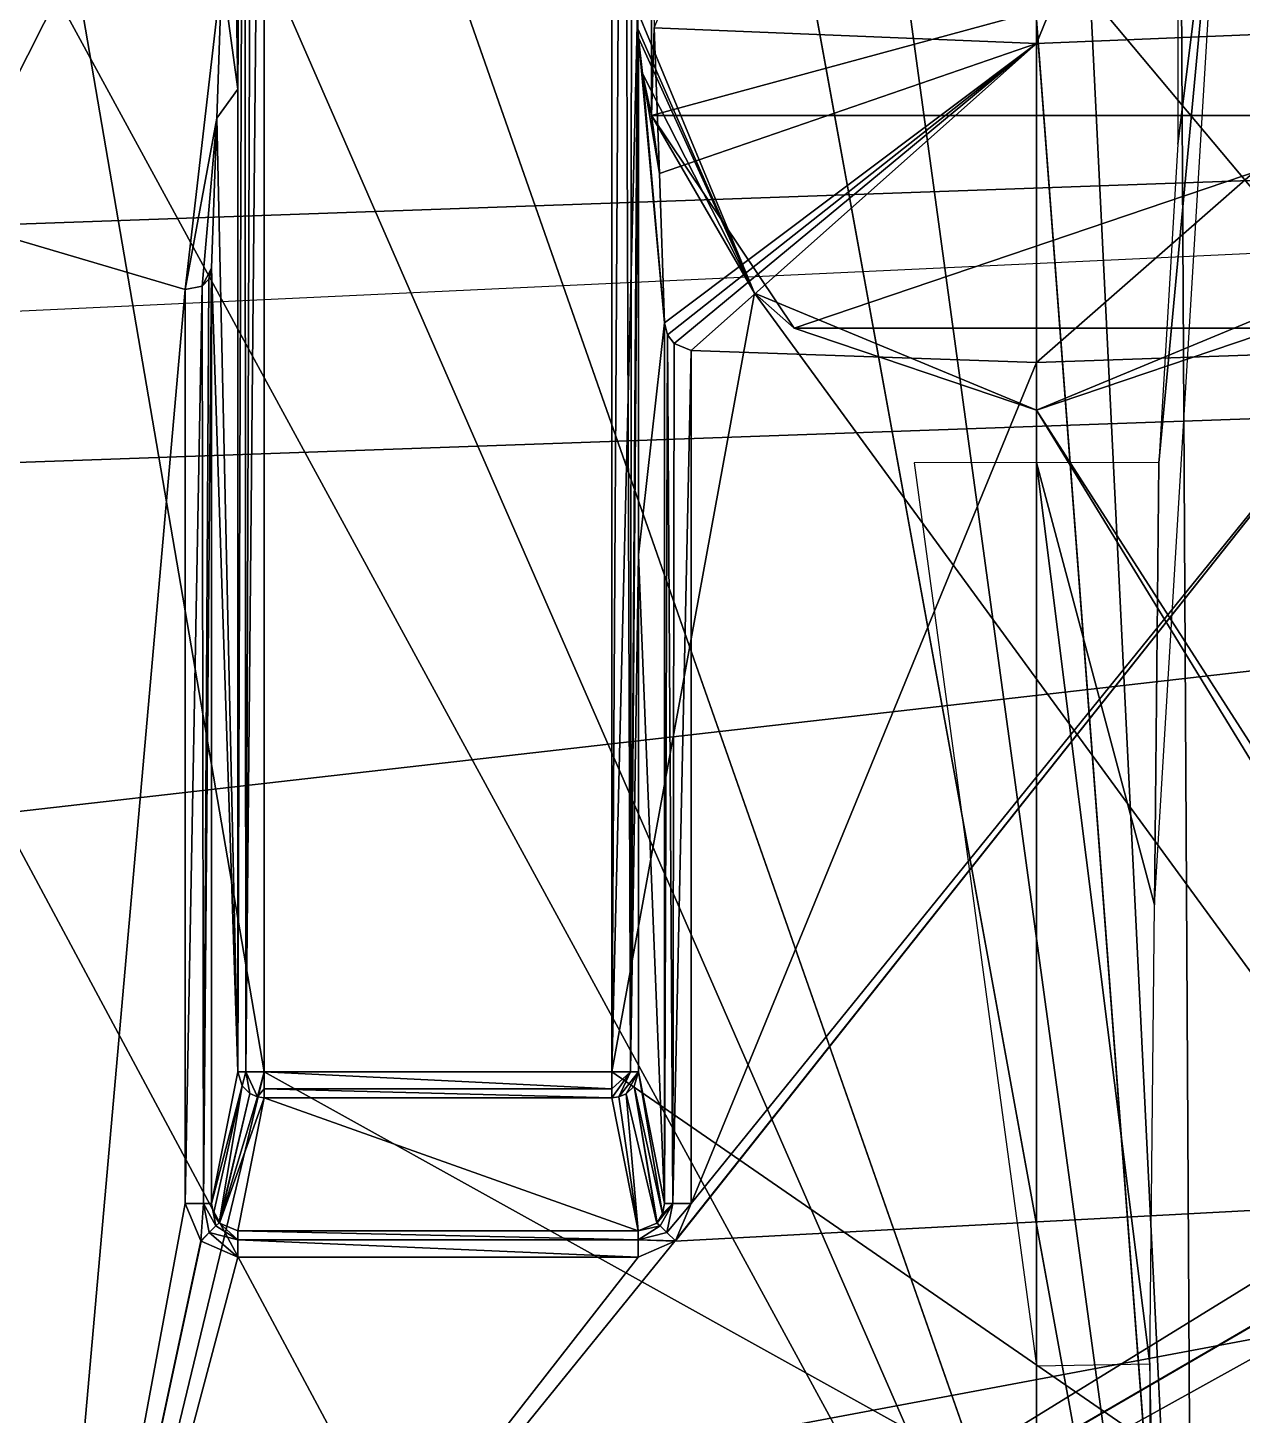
# Model space of a CAD drawing. Header units: millimetres. Extents: x -228 to 228, y -204 to 237.
# Drawn here: x -3.79 to 0.77, y -22.78 to -17.56 of the extents above; entities that cross this region are included whole.
import ezdxf

# ---------------------------------------------------------------- set-up
doc = ezdxf.new("R2010")
doc.units = ezdxf.units.MM
doc.header["$LTSCALE"] = 127.314815
for name, color, linetype in [('1821', 7, 'CONTINUOUS'), ('2216', 7, 'CONTINUOUS'), ('2469', 7, 'CONTINUOUS'), ('2540', 7, 'CONTINUOUS'), ('5748', 7, 'CONTINUOUS'), ('5749', 7, 'CONTINUOUS'), ('5755', 7, 'CONTINUOUS'), ('5757', 7, 'CONTINUOUS'), ('5786', 7, 'CONTINUOUS'), ('5787', 7, 'CONTINUOUS'), ('5788', 7, 'CONTINUOUS'), ('5850', 7, 'CONTINUOUS'), ('5852', 7, 'CONTINUOUS'), ('5853', 7, 'CONTINUOUS'), ('5854', 7, 'CONTINUOUS'), ('5855', 7, 'CONTINUOUS'), ('5856', 7, 'CONTINUOUS'), ('5857', 7, 'CONTINUOUS'), ('5858', 7, 'CONTINUOUS'), ('5859', 7, 'CONTINUOUS'), ('5860', 7, 'CONTINUOUS'), ('5861', 7, 'CONTINUOUS'), ('5862', 7, 'CONTINUOUS'), ('6040', 7, 'CONTINUOUS'), ('6046', 7, 'CONTINUOUS'), ('6049', 7, 'CONTINUOUS'), ('6050', 7, 'CONTINUOUS'), ('6055', 7, 'CONTINUOUS'), ('6340', 7, 'CONTINUOUS'), ('6341', 7, 'CONTINUOUS'), ('6359', 7, 'CONTINUOUS'), ('6361', 7, 'CONTINUOUS')]:
    doc.layers.add(name, color=color, linetype=linetype)

msp = doc.modelspace()

# ---------------------------------------------------------------- linework, layer by layer
at = {"layer": '1821', "color": 5, "linetype": 'Continuous'}
msp.add_3dface([(20.25, -17.5, 17.1), (-20.25, -17.5, 17.1), (-21.3751, -19.4486, 17.1), (20.25, -17.5, 17.1)], dxfattribs=at)
at = {"layer": '2216', "color": 5, "linetype": 'Continuous'}
for points in [[(38.2578, -27.7959, 1088.2557), (0, 0, 1089.0014), (27.7959, -38.2578, 1088.2557), (38.2578, -27.7959, 1088.2557)], [(27.7959, -38.2578, 1088.2557), (0, 0, 1089.0014), (14.6132, -44.9748, 1088.2557), (27.7959, -38.2578, 1088.2557)], [(14.6132, -44.9748, 1088.2557), (0, 0, 1089.0014), (0, -47.2893, 1088.2557), (14.6132, -44.9748, 1088.2557)]]:
    msp.add_3dface(points, dxfattribs=at)
at = {"layer": '2469', "color": 6, "linetype": 'Continuous'}
for points in [[(0.5306, -18, 1077.49), (0.6972, -16.6577, 1067.9469), (0.5306, -15.403, 1077.49), (0.5306, -18, 1077.49)], [(0.4433, -20.8597, 1082.4945), (0.6972, -16.6577, 1067.9469), (0.46, -19.1987, 1081.5367), (0.4433, -20.8597, 1082.4945)], [(0.46, -19.1987, 1081.5367), (0.6972, -16.6577, 1067.9469), (0.5306, -18, 1077.49), (0.46, -19.1987, 1081.5367)], [(0.4259, -30.1711, 1083.49), (0.6, -29.994, 1073.5161), (0.4259, -22.5856, 1083.49), (0.4259, -30.1711, 1083.49)]]:
    msp.add_3dface(points, dxfattribs=at)
at = {"layer": '2540', "color": 6, "linetype": 'Continuous'}
for points in [[(-0.46, -19.1987, 1081.5367), (0, -22.5923, 1083.49), (0, -19.1965, 1081.5295), (-0.46, -19.1987, 1081.5367)], [(0.4433, -20.8597, 1082.4945), (0.46, -19.1987, 1081.5367), (0, -19.1965, 1081.5295), (0.4433, -20.8597, 1082.4945)], [(0.4259, -22.5856, 1083.49), (0.4433, -20.8597, 1082.4945), (0, -19.1965, 1081.5295), (0.4259, -22.5856, 1083.49)], [(0, -22.5923, 1083.49), (0.4259, -22.5856, 1083.49), (0, -19.1965, 1081.5295), (0, -22.5923, 1083.49)]]:
    msp.add_3dface(points, dxfattribs=at)
at = {"layer": '5748', "color": 6, "linetype": 'Continuous'}
for points in [[(-7.4009, -17.3052, 1036.49), (-3.0629, -17.3531, 1035.29), (-3.2013, -18.5471, 1036.49), (-7.4009, -17.3052, 1036.49)], [(-3.2013, -18.5471, 1036.49), (-3.0629, -17.3531, 1035.29), (-3.0819, -17.902, 1035.834), (-3.2013, -18.5471, 1036.49)], [(-3.1374, -18.5346, 1036.4669), (-3.2013, -18.5471, 1036.49), (-3.0819, -17.902, 1035.834), (-3.1374, -18.5346, 1036.4669)], [(-3.1014, -18.4662, 1036.3935), (-3.1374, -18.5346, 1036.4669), (-3.0819, -17.902, 1035.834), (-3.1014, -18.4662, 1036.3935)], [(-3.1126, -18.5076, 1036.4362), (-3.1374, -18.5346, 1036.4669), (-3.1014, -18.4662, 1036.3935), (-3.1126, -18.5076, 1036.4362)]]:
    msp.add_3dface(points, dxfattribs=at)
at = {"layer": '5749', "color": 6, "linetype": 'Continuous'}
for points in [[(-1.4371, -17.5626, 1035.29), (0, -17.6213, 1035.29), (-1.4181, -18.1107, 1035.8348), (-1.4371, -17.5626, 1035.29)], [(1.2987, -18.7765, 1036.49), (0, -18.8213, 1036.49), (1.4371, -17.5626, 1035.29), (1.2987, -18.7765, 1036.49)], [(1.4371, -17.5626, 1035.29), (0, -18.8213, 1036.49), (0, -17.6213, 1035.29), (1.4371, -17.5626, 1035.29)], [(-1.4181, -18.1107, 1035.8348), (0, -17.6213, 1035.29), (-1.3986, -18.6725, 1036.3935), (-1.4181, -18.1107, 1035.8348)], [(-1.3986, -18.6725, 1036.3935), (0, -17.6213, 1035.29), (-1.387, -18.7169, 1036.4369), (-1.3986, -18.6725, 1036.3935)], [(-1.387, -18.7169, 1036.4369), (0, -17.6213, 1035.29), (-1.3619, -18.7494, 1036.4675), (-1.387, -18.7169, 1036.4369)], [(0, -17.6213, 1035.29), (-1.2987, -18.7765, 1036.49), (-1.3619, -18.7494, 1036.4675), (0, -17.6213, 1035.29)], [(0, -18.8213, 1036.49), (-1.2987, -18.7765, 1036.49), (0, -17.6213, 1035.29), (0, -18.8213, 1036.49)]]:
    msp.add_3dface(points, dxfattribs=at)
at = {"layer": '5755', "color": 6, "linetype": 'Continuous'}
for points in [[(0, -17.6213, 1035.29), (0, -14.1524, 1035.29), (1.4371, -14.1, 1035.29), (0, -17.6213, 1035.29)], [(1.4371, -17.5626, 1035.29), (0, -17.6213, 1035.29), (1.4371, -14.1, 1035.29), (1.4371, -17.5626, 1035.29)], [(0, -14.1524, 1035.29), (0, -17.6213, 1035.29), (-1.4371, -17.5626, 1035.29), (0, -14.1524, 1035.29)]]:
    msp.add_3dface(points, dxfattribs=at)
at = {"layer": '5757', "color": 6, "linetype": 'Continuous'}
for points in [[(-3.7819, -25.112, 1036.49), (-11.0102, -22.8843, 1036.49), (-7.4009, -17.3052, 1036.49), (-3.7819, -25.112, 1036.49)], [(-3.7819, -25.112, 1036.49), (-7.4009, -17.3052, 1036.49), (-3.2013, -18.5471, 1036.49), (-3.7819, -25.112, 1036.49)], [(-3.7819, -25.112, 1036.49), (-3.2013, -18.5471, 1036.49), (-3.2013, -21.9821, 1036.49), (-3.7819, -25.112, 1036.49)], [(1.2987, -18.7765, 1036.49), (1.2987, -21.9821, 1036.49), (-1.3595, -22.1248, 1036.49), (1.2987, -18.7765, 1036.49)], [(-1.3579, -22.1232, 1036.49), (1.2987, -18.7765, 1036.49), (-1.3595, -22.1248, 1036.49), (-1.3579, -22.1232, 1036.49)], [(-1.2987, -21.9821, 1036.49), (1.2987, -18.7765, 1036.49), (-1.3579, -22.1232, 1036.49), (-1.2987, -21.9821, 1036.49)], [(-1.2987, -18.7765, 1036.49), (0, -18.8213, 1036.49), (-1.2987, -21.9821, 1036.49), (-1.2987, -18.7765, 1036.49)], [(0, -18.8213, 1036.49), (1.2987, -18.7765, 1036.49), (-1.2987, -21.9821, 1036.49), (0, -18.8213, 1036.49)], [(-3.1421, -22.1232, 1036.49), (-3.7819, -25.112, 1036.49), (-3.2013, -21.9821, 1036.49), (-3.1421, -22.1232, 1036.49)], [(1.3579, -22.1232, 1036.49), (-3.7819, -25.112, 1036.49), (1.2987, -21.9821, 1036.49), (1.3579, -22.1232, 1036.49)], [(1.2987, -21.9821, 1036.49), (-3.7819, -25.112, 1036.49), (-1.3595, -22.1248, 1036.49), (1.2987, -21.9821, 1036.49)], [(-3.1405, -22.1248, 1036.49), (-3.7819, -25.112, 1036.49), (-3.1421, -22.1232, 1036.49), (-3.1405, -22.1248, 1036.49)], [(1.3595, -22.1248, 1036.49), (-3.7819, -25.112, 1036.49), (1.3579, -22.1232, 1036.49), (1.3595, -22.1248, 1036.49)], [(3.7819, -25.112, 1036.49), (-3.7819, -25.112, 1036.49), (3.1405, -22.1248, 1036.49), (3.7819, -25.112, 1036.49)], [(-3.7819, -25.112, 1036.49), (-1.4976, -22.1839, 1036.49), (-1.3595, -22.1248, 1036.49), (-3.7819, -25.112, 1036.49)], [(-3.0024, -22.1839, 1036.49), (-3.7819, -25.112, 1036.49), (-3.1405, -22.1248, 1036.49), (-3.0024, -22.1839, 1036.49)], [(3.1405, -22.1248, 1036.49), (-3.7819, -25.112, 1036.49), (3.0024, -22.1839, 1036.49), (3.1405, -22.1248, 1036.49)], [(1.4976, -22.1839, 1036.49), (-3.7819, -25.112, 1036.49), (1.3595, -22.1248, 1036.49), (1.4976, -22.1839, 1036.49)], [(-1.4976, -22.1839, 1036.49), (-3.7819, -25.112, 1036.49), (-3.0024, -22.1839, 1036.49), (-1.4976, -22.1839, 1036.49)], [(3.0024, -22.1839, 1036.49), (-3.7819, -25.112, 1036.49), (1.4976, -22.1839, 1036.49), (3.0024, -22.1839, 1036.49)]]:
    msp.add_3dface(points, dxfattribs=at)
at = {"layer": '5786', "color": 6, "linetype": 'Continuous'}
for points in [[(-3.0629, -17.3531, 1035.29), (-3.0629, -14.1, 1035.29), (-3.0034, -17.7936, 1033.5865), (-3.0629, -17.3531, 1035.29)], [(-3.0034, -17.7936, 1033.5865), (-3.0629, -14.1, 1035.29), (-3.0329, -14.1, 1034.4313), (-3.0034, -17.7936, 1033.5865)], [(-3.0034, -14.1, 1033.5865), (-3.0034, -17.7936, 1033.5865), (-3.0329, -14.1, 1034.4313), (-3.0034, -14.1, 1033.5865)], [(-3.0819, -17.902, 1035.834), (-3.0629, -17.3531, 1035.29), (-3.0034, -17.7936, 1033.5865), (-3.0819, -17.902, 1035.834)], [(-3.0034, -21.4871, 1033.5865), (-3.0819, -17.902, 1035.834), (-3.0034, -17.7936, 1033.5865), (-3.0034, -21.4871, 1033.5865)], [(-3.1014, -18.4662, 1036.3935), (-3.0819, -17.902, 1035.834), (-3.0034, -21.4871, 1033.5865), (-3.1014, -18.4662, 1036.3935)], [(-3.1014, -18.4662, 1036.3935), (-3.0034, -21.4871, 1033.5865), (-3.1014, -21.9821, 1036.3935), (-3.1014, -18.4662, 1036.3935)]]:
    msp.add_3dface(points, dxfattribs=at)
at = {"layer": '5787', "color": 6, "linetype": 'Continuous'}
for points in [[(-3.0024, -22.0854, 1036.4074), (-2.9034, -21.5856, 1033.5726), (-1.4976, -22.0854, 1036.4074), (-3.0024, -22.0854, 1036.4074)], [(-1.4976, -22.0854, 1036.4074), (-2.9034, -21.5856, 1033.5726), (-1.5966, -21.5856, 1033.5726), (-1.4976, -22.0854, 1036.4074)]]:
    msp.add_3dface(points, dxfattribs=at)
at = {"layer": '5788', "color": 6, "linetype": 'Continuous'}
for points in [[(-1.4371, -17.5626, 1035.29), (-1.4476, -17.8929, 1034.99), (-1.4476, -17.1071, 1034.99), (-1.4371, -17.5626, 1035.29)], [(-1.4371, -17.5626, 1035.29), (-1.4181, -18.1107, 1035.8348), (-1.4476, -17.8929, 1034.99), (-1.4371, -17.5626, 1035.29)], [(-1.4816, -17.7341, 1034.0164), (-1.3986, -18.6725, 1036.3935), (-1.4966, -17.6005, 1033.5865), (-1.4816, -17.7341, 1034.0164)], [(-1.4966, -17.6005, 1033.5865), (-1.3986, -18.6725, 1036.3935), (-1.4966, -19.5438, 1033.5865), (-1.4966, -17.6005, 1033.5865)], [(-1.4181, -18.1107, 1035.8348), (-1.3986, -18.6725, 1036.3935), (-1.4816, -17.7341, 1034.0164), (-1.4181, -18.1107, 1035.8348)], [(-1.4476, -17.8929, 1034.99), (-1.4181, -18.1107, 1035.8348), (-1.4816, -17.7341, 1034.0164), (-1.4476, -17.8929, 1034.99)], [(-1.4966, -19.5438, 1033.5865), (-1.3986, -18.6725, 1036.3935), (-1.3986, -21.9821, 1036.3935), (-1.4966, -19.5438, 1033.5865)], [(-1.4966, -21.4871, 1033.5865), (-1.4966, -19.5438, 1033.5865), (-1.3986, -21.9821, 1036.3935), (-1.4966, -21.4871, 1033.5865)]]:
    msp.add_3dface(points, dxfattribs=at)
at = {"layer": '5850', "color": 6, "linetype": 'Continuous'}
for points in [[(-3.0034, -17.7936, 1033.5865), (-3.0034, -14.1, 1033.5865), (-2.9781, -14.1253, 1033.5235), (-3.0034, -17.7936, 1033.5865)], [(-3.0034, -21.4871, 1033.5865), (-3.0034, -17.7936, 1033.5865), (-2.9781, -14.1253, 1033.5235), (-3.0034, -21.4871, 1033.5865)], [(-3.0034, -21.4871, 1033.5865), (-2.9781, -14.1253, 1033.5235), (-2.9729, -21.4871, 1033.5181), (-3.0034, -21.4871, 1033.5865)], [(-2.9781, -14.1253, 1033.5235), (-2.9466, -14.1568, 1033.4998), (-2.9729, -21.4871, 1033.5181), (-2.9781, -14.1253, 1033.5235)], [(-2.9466, -14.1568, 1033.4998), (-2.9034, -14.2, 1033.49), (-2.9729, -21.4871, 1033.5181), (-2.9466, -14.1568, 1033.4998)], [(-2.9729, -21.4871, 1033.5181), (-2.9034, -14.2, 1033.49), (-2.9034, -21.4871, 1033.49), (-2.9729, -21.4871, 1033.5181)]]:
    msp.add_3dface(points, dxfattribs=at)
at = {"layer": '5852', "color": 6, "linetype": 'Continuous'}
for points in [[(-3.0034, -21.4871, 1033.5865), (-2.9729, -21.4871, 1033.5181), (-2.987, -21.5407, 1033.5777), (-3.0034, -21.4871, 1033.5865)], [(-2.987, -21.5407, 1033.5777), (-2.9729, -21.4871, 1033.5181), (-2.9576, -21.5695, 1033.5735), (-2.987, -21.5407, 1033.5777)], [(-2.9729, -21.4871, 1033.5181), (-2.9034, -21.4871, 1033.49), (-2.9295, -21.582, 1033.5724), (-2.9729, -21.4871, 1033.5181)], [(-2.9576, -21.5695, 1033.5735), (-2.9729, -21.4871, 1033.5181), (-2.9295, -21.582, 1033.5724), (-2.9576, -21.5695, 1033.5735)], [(-2.9295, -21.582, 1033.5724), (-2.9034, -21.4871, 1033.49), (-2.9034, -21.5514, 1033.5134), (-2.9295, -21.582, 1033.5724)], [(-2.9034, -21.5856, 1033.5726), (-2.9295, -21.582, 1033.5724), (-2.9034, -21.5514, 1033.5134), (-2.9034, -21.5856, 1033.5726)]]:
    msp.add_3dface(points, dxfattribs=at)
at = {"layer": '5853', "color": 6, "linetype": 'Continuous'}
for points in [[(-1.5528, -14.1563, 1033.5001), (-1.5209, -14.1244, 1033.5246), (-1.5271, -21.4871, 1033.5181), (-1.5528, -14.1563, 1033.5001)], [(-1.5209, -14.1244, 1033.5246), (-1.5, -17.5, 1033.564), (-1.5271, -21.4871, 1033.5181), (-1.5209, -14.1244, 1033.5246)], [(-1.5966, -14.2, 1033.49), (-1.5528, -14.1563, 1033.5001), (-1.5966, -21.4871, 1033.49), (-1.5966, -14.2, 1033.49)], [(-1.5966, -21.4871, 1033.49), (-1.5528, -14.1563, 1033.5001), (-1.5271, -21.4871, 1033.5181), (-1.5966, -21.4871, 1033.49)], [(-1.5, -17.5, 1033.564), (-1.4985, -17.5666, 1033.5703), (-1.5271, -21.4871, 1033.5181), (-1.5, -17.5, 1033.564)], [(-1.4985, -17.5666, 1033.5703), (-1.4966, -17.6005, 1033.5865), (-1.5271, -21.4871, 1033.5181), (-1.4985, -17.5666, 1033.5703)], [(-1.4966, -17.6005, 1033.5865), (-1.4966, -19.5438, 1033.5865), (-1.5271, -21.4871, 1033.5181), (-1.4966, -17.6005, 1033.5865)], [(-1.4966, -19.5438, 1033.5865), (-1.4966, -21.4871, 1033.5865), (-1.5271, -21.4871, 1033.5181), (-1.4966, -19.5438, 1033.5865)]]:
    msp.add_3dface(points, dxfattribs=at)
at = {"layer": '5854', "color": 6, "linetype": 'Continuous'}
for points in [[(-2.9034, -21.5514, 1033.5134), (-2.9034, -21.4871, 1033.49), (-1.5966, -21.5514, 1033.5134), (-2.9034, -21.5514, 1033.5134)], [(-2.9034, -21.4871, 1033.49), (-1.5966, -21.4871, 1033.49), (-1.5966, -21.5514, 1033.5134), (-2.9034, -21.4871, 1033.49)], [(-1.5966, -21.5856, 1033.5726), (-2.9034, -21.5856, 1033.5726), (-2.9034, -21.5514, 1033.5134), (-1.5966, -21.5856, 1033.5726)], [(-1.5966, -21.5856, 1033.5726), (-2.9034, -21.5514, 1033.5134), (-1.5966, -21.5514, 1033.5134), (-1.5966, -21.5856, 1033.5726)]]:
    msp.add_3dface(points, dxfattribs=at)
at = {"layer": '5855', "color": 6, "linetype": 'Continuous'}
for points in [[(-3.1014, -21.9821, 1036.3935), (-3.0034, -21.4871, 1033.5865), (-2.987, -21.5407, 1033.5777), (-3.1014, -21.9821, 1036.3935)], [(-3.1014, -21.9821, 1036.3935), (-2.987, -21.5407, 1033.5777), (-3.0942, -22.0214, 1036.4001), (-3.1014, -21.9821, 1036.3935)], [(-3.0942, -22.0214, 1036.4001), (-2.987, -21.5407, 1033.5777), (-3.0733, -22.0548, 1036.4046), (-3.0942, -22.0214, 1036.4001)], [(-2.987, -21.5407, 1033.5777), (-2.9576, -21.5695, 1033.5735), (-3.0733, -22.0548, 1036.4046), (-2.987, -21.5407, 1033.5777)], [(-3.0733, -22.0548, 1036.4046), (-2.9576, -21.5695, 1033.5735), (-3.0719, -22.0562, 1036.4048), (-3.0733, -22.0548, 1036.4046)], [(-2.9576, -21.5695, 1033.5735), (-2.9295, -21.582, 1033.5724), (-3.0719, -22.0562, 1036.4048), (-2.9576, -21.5695, 1033.5735)], [(-2.9295, -21.582, 1033.5724), (-2.9034, -21.5856, 1033.5726), (-3.0719, -22.0562, 1036.4048), (-2.9295, -21.582, 1033.5724)], [(-2.9034, -21.5856, 1033.5726), (-3.0024, -22.0854, 1036.4074), (-3.0719, -22.0562, 1036.4048), (-2.9034, -21.5856, 1033.5726)]]:
    msp.add_3dface(points, dxfattribs=at)
at = {"layer": '5856', "color": 6, "linetype": 'Continuous'}
for points in [[(-3.1374, -18.5346, 1036.4669), (-3.1126, -18.5076, 1036.4362), (-3.1319, -21.9821, 1036.4619), (-3.1374, -18.5346, 1036.4669)], [(-3.1126, -18.5076, 1036.4362), (-3.1014, -18.4662, 1036.3935), (-3.1319, -21.9821, 1036.4619), (-3.1126, -18.5076, 1036.4362)], [(-3.1014, -18.4662, 1036.3935), (-3.1014, -21.9821, 1036.3935), (-3.1319, -21.9821, 1036.4619), (-3.1014, -18.4662, 1036.3935)], [(-3.2013, -18.5471, 1036.49), (-3.1374, -18.5346, 1036.4669), (-3.2013, -21.9821, 1036.49), (-3.2013, -18.5471, 1036.49)], [(-3.2013, -21.9821, 1036.49), (-3.1374, -18.5346, 1036.4669), (-3.1319, -21.9821, 1036.4619), (-3.2013, -21.9821, 1036.49)]]:
    msp.add_3dface(points, dxfattribs=at)
at = {"layer": '5857', "color": 6, "linetype": 'Continuous'}
for points in [[(-1.5271, -21.4871, 1033.5181), (-1.5966, -21.5856, 1033.5726), (-1.5966, -21.5514, 1033.5134), (-1.5271, -21.4871, 1033.5181)], [(-1.5966, -21.5856, 1033.5726), (-1.5271, -21.4871, 1033.5181), (-1.571, -21.5822, 1033.5724), (-1.5966, -21.5856, 1033.5726)], [(-1.5966, -21.4871, 1033.49), (-1.5271, -21.4871, 1033.5181), (-1.5966, -21.5514, 1033.5134), (-1.5966, -21.4871, 1033.49)], [(-1.5271, -21.4871, 1033.5181), (-1.4966, -21.4871, 1033.5865), (-1.571, -21.5822, 1033.5724), (-1.5271, -21.4871, 1033.5181)], [(-1.571, -21.5822, 1033.5724), (-1.4966, -21.4871, 1033.5865), (-1.5429, -21.5699, 1033.5734), (-1.571, -21.5822, 1033.5724)], [(-1.5429, -21.5699, 1033.5734), (-1.4966, -21.4871, 1033.5865), (-1.5133, -21.5411, 1033.5776), (-1.5429, -21.5699, 1033.5734)]]:
    msp.add_3dface(points, dxfattribs=at)
at = {"layer": '5858', "color": 6, "linetype": 'Continuous'}
for points in [[(-3.1421, -22.1232, 1036.49), (-3.2013, -21.9821, 1036.49), (-3.1319, -21.9821, 1036.4619), (-3.1421, -22.1232, 1036.49)], [(-3.1421, -22.1232, 1036.49), (-3.1319, -21.9821, 1036.4619), (-3.1102, -22.0914, 1036.4781), (-3.1421, -22.1232, 1036.49)], [(-3.1319, -21.9821, 1036.4619), (-3.1014, -21.9821, 1036.3935), (-3.0853, -22.0665, 1036.4475), (-3.1319, -21.9821, 1036.4619)], [(-3.1102, -22.0914, 1036.4781), (-3.1319, -21.9821, 1036.4619), (-3.0853, -22.0665, 1036.4475), (-3.1102, -22.0914, 1036.4781)], [(-3.1014, -21.9821, 1036.3935), (-3.0942, -22.0214, 1036.4001), (-3.0853, -22.0665, 1036.4475), (-3.1014, -21.9821, 1036.3935)], [(-3.0942, -22.0214, 1036.4001), (-3.0733, -22.0548, 1036.4046), (-3.0853, -22.0665, 1036.4475), (-3.0942, -22.0214, 1036.4001)], [(-3.0853, -22.0665, 1036.4475), (-3.0733, -22.0548, 1036.4046), (-3.0024, -22.1196, 1036.4666), (-3.0853, -22.0665, 1036.4475)], [(-3.0733, -22.0548, 1036.4046), (-3.0719, -22.0562, 1036.4048), (-3.0024, -22.1196, 1036.4666), (-3.0733, -22.0548, 1036.4046)], [(-3.0719, -22.0562, 1036.4048), (-3.0024, -22.0854, 1036.4074), (-3.0024, -22.1196, 1036.4666), (-3.0719, -22.0562, 1036.4048)], [(-3.1405, -22.1248, 1036.49), (-3.1421, -22.1232, 1036.49), (-3.1102, -22.0914, 1036.4781), (-3.1405, -22.1248, 1036.49)], [(-3.0024, -22.1839, 1036.49), (-3.1405, -22.1248, 1036.49), (-3.1102, -22.0914, 1036.4781), (-3.0024, -22.1839, 1036.49)], [(-3.1102, -22.0914, 1036.4781), (-3.0853, -22.0665, 1036.4475), (-3.0024, -22.1196, 1036.4666), (-3.1102, -22.0914, 1036.4781)], [(-3.0024, -22.1839, 1036.49), (-3.1102, -22.0914, 1036.4781), (-3.0024, -22.1196, 1036.4666), (-3.0024, -22.1839, 1036.49)]]:
    msp.add_3dface(points, dxfattribs=at)
at = {"layer": '5859', "color": 6, "linetype": 'Continuous'}
for points in [[(-1.5133, -21.5411, 1033.5776), (-1.4966, -21.4871, 1033.5865), (-1.4058, -22.0214, 1036.4001), (-1.5133, -21.5411, 1033.5776)], [(-1.4966, -21.4871, 1033.5865), (-1.3986, -21.9821, 1036.3935), (-1.4058, -22.0214, 1036.4001), (-1.4966, -21.4871, 1033.5865)], [(-1.5429, -21.5699, 1033.5734), (-1.5133, -21.5411, 1033.5776), (-1.4281, -22.0562, 1036.4048), (-1.5429, -21.5699, 1033.5734)], [(-1.4281, -22.0562, 1036.4048), (-1.5133, -21.5411, 1033.5776), (-1.4267, -22.0548, 1036.4046), (-1.4281, -22.0562, 1036.4048)], [(-1.4267, -22.0548, 1036.4046), (-1.5133, -21.5411, 1033.5776), (-1.4058, -22.0214, 1036.4001), (-1.4267, -22.0548, 1036.4046)], [(-1.4976, -22.0854, 1036.4074), (-1.5966, -21.5856, 1033.5726), (-1.571, -21.5822, 1033.5724), (-1.4976, -22.0854, 1036.4074)], [(-1.4976, -22.0854, 1036.4074), (-1.571, -21.5822, 1033.5724), (-1.5429, -21.5699, 1033.5734), (-1.4976, -22.0854, 1036.4074)], [(-1.4976, -22.0854, 1036.4074), (-1.5429, -21.5699, 1033.5734), (-1.4281, -22.0562, 1036.4048), (-1.4976, -22.0854, 1036.4074)]]:
    msp.add_3dface(points, dxfattribs=at)
at = {"layer": '5860', "color": 6, "linetype": 'Continuous'}
for points in [[(-3.0024, -22.0854, 1036.4074), (-1.4976, -22.0854, 1036.4074), (-1.4976, -22.1196, 1036.4666), (-3.0024, -22.0854, 1036.4074)], [(-3.0024, -22.1196, 1036.4666), (-3.0024, -22.0854, 1036.4074), (-1.4976, -22.1196, 1036.4666), (-3.0024, -22.1196, 1036.4666)], [(-1.4976, -22.1839, 1036.49), (-3.0024, -22.1839, 1036.49), (-3.0024, -22.1196, 1036.4666), (-1.4976, -22.1839, 1036.49)], [(-1.4976, -22.1839, 1036.49), (-3.0024, -22.1196, 1036.4666), (-1.4976, -22.1196, 1036.4666), (-1.4976, -22.1839, 1036.49)]]:
    msp.add_3dface(points, dxfattribs=at)
at = {"layer": '5861', "color": 6, "linetype": 'Continuous'}
for points in [[(-1.4267, -22.0548, 1036.4046), (-1.4058, -22.0214, 1036.4001), (-1.3681, -21.9821, 1036.4619), (-1.4267, -22.0548, 1036.4046)], [(-1.4147, -22.0665, 1036.4475), (-1.4267, -22.0548, 1036.4046), (-1.3681, -21.9821, 1036.4619), (-1.4147, -22.0665, 1036.4475)], [(-1.3898, -22.0914, 1036.4781), (-1.4147, -22.0665, 1036.4475), (-1.3681, -21.9821, 1036.4619), (-1.3898, -22.0914, 1036.4781)], [(-1.4058, -22.0214, 1036.4001), (-1.3986, -21.9821, 1036.3935), (-1.3681, -21.9821, 1036.4619), (-1.4058, -22.0214, 1036.4001)], [(-1.2987, -21.9821, 1036.49), (-1.3579, -22.1232, 1036.49), (-1.3898, -22.0914, 1036.4781), (-1.2987, -21.9821, 1036.49)], [(-1.2987, -21.9821, 1036.49), (-1.3898, -22.0914, 1036.4781), (-1.3681, -21.9821, 1036.4619), (-1.2987, -21.9821, 1036.49)], [(-1.4976, -22.0854, 1036.4074), (-1.4281, -22.0562, 1036.4048), (-1.4147, -22.0665, 1036.4475), (-1.4976, -22.0854, 1036.4074)], [(-1.4281, -22.0562, 1036.4048), (-1.4267, -22.0548, 1036.4046), (-1.4147, -22.0665, 1036.4475), (-1.4281, -22.0562, 1036.4048)], [(-1.4976, -22.1196, 1036.4666), (-1.4976, -22.0854, 1036.4074), (-1.4147, -22.0665, 1036.4475), (-1.4976, -22.1196, 1036.4666)], [(-1.3898, -22.0914, 1036.4781), (-1.4976, -22.1196, 1036.4666), (-1.4147, -22.0665, 1036.4475), (-1.3898, -22.0914, 1036.4781)], [(-1.3579, -22.1232, 1036.49), (-1.4976, -22.1196, 1036.4666), (-1.3898, -22.0914, 1036.4781), (-1.3579, -22.1232, 1036.49)], [(-1.3595, -22.1248, 1036.49), (-1.4976, -22.1839, 1036.49), (-1.4976, -22.1196, 1036.4666), (-1.3595, -22.1248, 1036.49)], [(-1.3579, -22.1232, 1036.49), (-1.3595, -22.1248, 1036.49), (-1.4976, -22.1196, 1036.4666), (-1.3579, -22.1232, 1036.49)]]:
    msp.add_3dface(points, dxfattribs=at)
at = {"layer": '5862', "color": 6, "linetype": 'Continuous'}
for points in [[(-1.3986, -18.6725, 1036.3935), (-1.387, -18.7169, 1036.4369), (-1.3986, -21.9821, 1036.3935), (-1.3986, -18.6725, 1036.3935)], [(-1.3986, -21.9821, 1036.3935), (-1.387, -18.7169, 1036.4369), (-1.3681, -21.9821, 1036.4619), (-1.3986, -21.9821, 1036.3935)], [(-1.387, -18.7169, 1036.4369), (-1.3619, -18.7494, 1036.4675), (-1.3681, -21.9821, 1036.4619), (-1.387, -18.7169, 1036.4369)], [(-1.3619, -18.7494, 1036.4675), (-1.2987, -18.7765, 1036.49), (-1.3681, -21.9821, 1036.4619), (-1.3619, -18.7494, 1036.4675)], [(-1.2987, -18.7765, 1036.49), (-1.2987, -21.9821, 1036.49), (-1.3681, -21.9821, 1036.4619), (-1.2987, -18.7765, 1036.49)]]:
    msp.add_3dface(points, dxfattribs=at)
at = {"layer": '6040', "color": 6, "linetype": 'Continuous'}
for points in [[(-7.912, -26.6346, 1036.99), (0, -27.7849, 1036.99), (-6.3178, -15.9977, 1036.99), (-7.912, -26.6346, 1036.99)], [(0, -27.7849, 1036.99), (0, -17.2, 1036.99), (-6.3178, -15.9977, 1036.99), (0, -27.7849, 1036.99)], [(7.912, -26.6346, 1036.99), (6.3178, -15.9977, 1036.99), (0, -17.2, 1036.99), (7.912, -26.6346, 1036.99)], [(0, -27.7849, 1036.99), (7.912, -26.6346, 1036.99), (0, -17.2, 1036.99), (0, -27.7849, 1036.99)]]:
    msp.add_3dface(points, dxfattribs=at)
at = {"layer": '6046', "color": 6, "linetype": 'Continuous'}
for points in [[(-1.4985, -17.5666, 1033.5703), (-1.5, -17.5, 1033.564), (-1.0606, -18.5607, 1033.49), (-1.4985, -17.5666, 1033.5703)], [(-1.0606, -18.5607, 1033.49), (-1.5, -17.5, 1033.564), (-1.5, -17.5, 1033.49), (-1.0606, -18.5607, 1033.49)], [(-1.4966, -17.6005, 1033.5865), (-1.4985, -17.5666, 1033.5703), (-1.0606, -18.5607, 1033.49), (-1.4966, -17.6005, 1033.5865)], [(-1.4816, -17.7341, 1034.0164), (-1.4966, -17.6005, 1033.5865), (-1.0606, -18.5607, 1033.49), (-1.4816, -17.7341, 1034.0164)], [(-1.4476, -17.8929, 1034.99), (-1.4816, -17.7341, 1034.0164), (-1.0606, -18.5607, 1033.49), (-1.4476, -17.8929, 1034.99)], [(-1.4476, -17.8929, 1034.99), (-1.0606, -18.5607, 1033.49), (-0.9113, -18.6914, 1034.99), (-1.4476, -17.8929, 1034.99)], [(-1.0606, -18.5607, 1033.49), (0, -19, 1033.49), (-0.9113, -18.6914, 1034.99), (-1.0606, -18.5607, 1033.49)], [(0, -19, 1033.49), (1.0606, -18.5607, 1033.49), (0, -19, 1034.99), (0, -19, 1033.49)], [(0, -19, 1034.99), (1.0606, -18.5607, 1033.49), (0.9113, -18.6914, 1034.99), (0, -19, 1034.99)], [(-0.9113, -18.6914, 1034.99), (0, -19, 1033.49), (0, -19, 1034.99), (-0.9113, -18.6914, 1034.99)]]:
    msp.add_3dface(points, dxfattribs=at)
at = {"layer": '6049', "color": 6, "linetype": 'Continuous'}
for points in [[(-3.8039, -25.2147, 1033.49), (-2.9034, -21.4871, 1033.49), (-5.08, -8.7988, 1033.49), (-3.8039, -25.2147, 1033.49)], [(-2.9034, -21.4871, 1033.49), (-2.9034, -14.2, 1033.49), (-5.08, -8.7988, 1033.49), (-2.9034, -21.4871, 1033.49)], [(-1.5966, -14.2, 1033.49), (-1.5966, -21.4871, 1033.49), (-1.5, -17.5, 1033.49), (-1.5966, -14.2, 1033.49)], [(-1.5966, -21.4871, 1033.49), (-1.0606, -18.5607, 1033.49), (-1.5, -17.5, 1033.49), (-1.5966, -21.4871, 1033.49)], [(-1.5966, -21.4871, 1033.49), (3.8039, -25.2147, 1033.49), (-1.0606, -18.5607, 1033.49), (-1.5966, -21.4871, 1033.49)], [(3.8039, -25.2147, 1033.49), (0, -19, 1033.49), (-1.0606, -18.5607, 1033.49), (3.8039, -25.2147, 1033.49)], [(1.5966, -21.4871, 1033.49), (1.0606, -18.5607, 1033.49), (0, -19, 1033.49), (1.5966, -21.4871, 1033.49)], [(3.8039, -25.2147, 1033.49), (1.5966, -21.4871, 1033.49), (0, -19, 1033.49), (3.8039, -25.2147, 1033.49)], [(-3.8039, -25.2147, 1033.49), (3.8039, -25.2147, 1033.49), (-2.9034, -21.4871, 1033.49), (-3.8039, -25.2147, 1033.49)], [(-2.9034, -21.4871, 1033.49), (3.8039, -25.2147, 1033.49), (-1.5966, -21.4871, 1033.49), (-2.9034, -21.4871, 1033.49)]]:
    msp.add_3dface(points, dxfattribs=at)
at = {"layer": '6050', "color": 6, "linetype": 'Continuous'}
for points in [[(0, -10.16, 1031.49), (-8.1292, -26.2448, 1031.49), (-5.08, -8.7988, 1031.49), (0, -10.16, 1031.49)], [(8.1292, -26.2448, 1031.49), (0, -27.475, 1031.49), (5.08, -8.7988, 1031.49), (8.1292, -26.2448, 1031.49)], [(5.08, -8.7988, 1031.49), (0, -27.475, 1031.49), (0, -10.16, 1031.49), (5.08, -8.7988, 1031.49)], [(0, -27.475, 1031.49), (-8.1292, -26.2448, 1031.49), (0, -10.16, 1031.49), (0, -27.475, 1031.49)]]:
    msp.add_3dface(points, dxfattribs=at)
at = {"layer": '6055', "color": 6, "linetype": 'Continuous'}
for points in [[(1.4476, -17.8929, 1034.99), (1.4476, -17.1071, 1034.99), (-1.4476, -17.8929, 1034.99), (1.4476, -17.8929, 1034.99)], [(-1.4476, -17.8929, 1034.99), (1.4476, -17.1071, 1034.99), (-1.4476, -17.1071, 1034.99), (-1.4476, -17.8929, 1034.99)], [(1.4476, -17.8929, 1034.99), (-1.4476, -17.8929, 1034.99), (-0.9113, -18.6914, 1034.99), (1.4476, -17.8929, 1034.99)], [(1.4476, -17.8929, 1034.99), (-0.9113, -18.6914, 1034.99), (0.9113, -18.6914, 1034.99), (1.4476, -17.8929, 1034.99)], [(-0.9113, -18.6914, 1034.99), (0, -19, 1034.99), (0.9113, -18.6914, 1034.99), (-0.9113, -18.6914, 1034.99)]]:
    msp.add_3dface(points, dxfattribs=at)
at = {"layer": '6340', "color": 6, "linetype": 'Continuous'}
for points in [[(-22.9744, -18.9793, 1022.39), (-25.648, -15.1731, 1022.39), (24.2606, -17.305, 1022.39), (-22.9744, -18.9793, 1022.39)], [(-19.7409, -22.3235, 1022.39), (-22.9744, -18.9793, 1022.39), (24.2606, -17.305, 1022.39), (-19.7409, -22.3235, 1022.39)], [(-19.7409, -22.3235, 1022.39), (24.2606, -17.305, 1022.39), (18.1027, -23.6714, 1022.39), (-19.7409, -22.3235, 1022.39)], [(-16.0266, -25.1234, 1022.39), (-19.7409, -22.3235, 1022.39), (18.1027, -23.6714, 1022.39), (-16.0266, -25.1234, 1022.39)]]:
    msp.add_3dface(points, dxfattribs=at)
at = {"layer": '6341', "color": 6, "linetype": 'Continuous'}
for points in [[(-22.2273, -19.8491, 1031.39), (23.5769, -18.2255, 1031.39), (27.7556, -10.8474, 1031.39), (-22.2273, -19.8491, 1031.39)], [(-22.2273, -19.8491, 1031.39), (27.7556, -10.8474, 1031.39), (0.68, -11.9807, 1031.39), (-22.2273, -19.8491, 1031.39)], [(-27.0963, -12.4027, 1031.39), (-22.2273, -19.8491, 1031.39), (0.68, -11.9807, 1031.39), (-27.0963, -12.4027, 1031.39)], [(-22.2273, -19.8491, 1031.39), (-15.377, -25.5262, 1031.39), (23.5769, -18.2255, 1031.39), (-22.2273, -19.8491, 1031.39)], [(-15.377, -25.5262, 1031.39), (17.4896, -24.1279, 1031.39), (23.5769, -18.2255, 1031.39), (-15.377, -25.5262, 1031.39)]]:
    msp.add_3dface(points, dxfattribs=at)
at = {"layer": '6359', "color": 6, "linetype": 'Continuous'}
for points in [[(8.3661, -23.8767, 1017.89), (-0.5889, 25.2931, 1017.89), (15.3266, -20.1292, 1017.89), (8.3661, -23.8767, 1017.89)], [(-0.5889, 25.2931, 1017.89), (8.3661, -23.8767, 1017.89), (1.2976, 0.4547, 1017.89), (-0.5889, 25.2931, 1017.89)], [(-0.5889, 25.2931, 1017.89), (3.3755, 25.0738, 1017.89), (15.3266, -20.1292, 1017.89), (-0.5889, 25.2931, 1017.89)], [(-15.3266, 20.1292, 1017.89), (-8.3661, 23.8767, 1017.89), (0.5889, -25.2931, 1017.89), (-15.3266, 20.1292, 1017.89)], [(-8.3661, 23.8767, 1017.89), (-1.2976, -0.4547, 1017.89), (0.5889, -25.2931, 1017.89), (-8.3661, 23.8767, 1017.89)], [(-18.2871, 17.4834, 1017.89), (-15.3266, 20.1292, 1017.89), (-3.3755, -25.0738, 1017.89), (-18.2871, 17.4834, 1017.89)], [(-3.3755, -25.0738, 1017.89), (-15.3266, 20.1292, 1017.89), (0.5889, -25.2931, 1017.89), (-3.3755, -25.0738, 1017.89)], [(-7.2579, -24.2366, 1017.89), (-18.2871, 17.4834, 1017.89), (-3.3755, -25.0738, 1017.89), (-7.2579, -24.2366, 1017.89)], [(-1.2976, -0.4547, 1017.89), (-0.5961, -1.2391, 1017.89), (0.5889, -25.2931, 1017.89), (-1.2976, -0.4547, 1017.89)], [(8.3661, -23.8767, 1017.89), (0.4547, -1.2976, 1017.89), (1.2391, -0.596, 1017.89), (8.3661, -23.8767, 1017.89)], [(-0.5961, -1.2391, 1017.89), (0.4547, -1.2976, 1017.89), (0.5889, -25.2931, 1017.89), (-0.5961, -1.2391, 1017.89)], [(0.4547, -1.2976, 1017.89), (8.3661, -23.8767, 1017.89), (0.5889, -25.2931, 1017.89), (0.4547, -1.2976, 1017.89)]]:
    msp.add_3dface(points, dxfattribs=at)
at = {"layer": '6361', "color": 6, "linetype": 'Continuous'}
for points in [[(-18.2871, 17.4834, 1022.29), (-20.7979, 14.4061, 1022.29), (-3.3755, -25.0738, 1022.29), (-18.2871, 17.4834, 1022.29)], [(-18.2871, 17.4834, 1022.29), (-3.3755, -25.0738, 1022.29), (-9.8193, -6.1759, 1022.29), (-18.2871, 17.4834, 1022.29)], [(-20.7979, 14.4061, 1022.29), (-7.2579, -24.2366, 1022.29), (-3.3755, -25.0738, 1022.29), (-20.7979, 14.4061, 1022.29)], [(-3.3755, -25.0738, 1022.29), (0.5889, -25.2931, 1022.29), (-9.8193, -6.1759, 1022.29), (-3.3755, -25.0738, 1022.29)], [(-9.8193, -6.1759, 1022.29), (0.5889, -25.2931, 1022.29), (-6.1674, -9.8246, 1022.29), (-9.8193, -6.1759, 1022.29)], [(-6.1674, -9.8246, 1022.29), (0.5889, -25.2931, 1022.29), (-1.2941, -11.5276, 1022.29), (-6.1674, -9.8246, 1022.29)], [(8.3661, -23.8767, 1022.29), (3.8359, -10.9474, 1022.29), (-1.2941, -11.5276, 1022.29), (8.3661, -23.8767, 1022.29)], [(0.5889, -25.2931, 1022.29), (8.3661, -23.8767, 1022.29), (-1.2941, -11.5276, 1022.29), (0.5889, -25.2931, 1022.29)]]:
    msp.add_3dface(points, dxfattribs=at)

doc.saveas('drawing.dxf')
